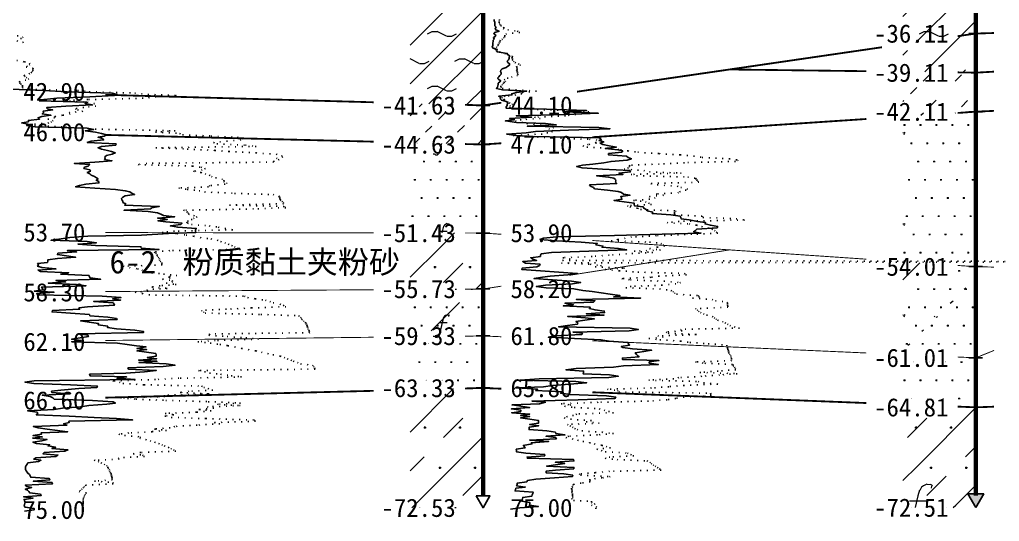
# Model space of a CAD drawing. Extents: x -37 to 3540, y -1485 to 297.
# Drawn here: x 371 to 478.6, y -782.5 to -727.4 of the extents above; entities that cross this region are included whole.
import ezdxf
from ezdxf.enums import TextEntityAlignment as Align

# ---------------------------------------------------------------- set-up
doc = ezdxf.new("R2010")
doc.units = 0
doc.linetypes.add('DOT', pattern=[6.35, 0, -6.35])
doc.layers.get('0').update_dxf_attribs({"linetype": 'CONTINUOUS'})
for name, color, linetype in [('CURVE', 200, 'CONTINUOUS'), ('HOLE', 41, 'CONTINUOUS'), ('STRATUM', 241, 'CONTINUOUS')]:
    doc.layers.add(name, color=color, linetype=linetype)
doc.layers.add('HATCH', color=7, linetype='CONTINUOUS', lineweight=13)
doc.styles.add('ST', font='')
doc.styles.get('ST').set_extended_font_data('SimSun')
pattern_1 = [(45, (117.4082, -891), (-2.12132, 2.12132), [10, 0]), (26.565, (118.4823, -891.2536), (5.999823, 5.999812), [0.567, -12.849]), (0, (117.9153, -891.2536), (0, 6), [0.567, -5.433]), (26.565, (115.827, -891), (5.999823, 5.999812), [0.567, -12.849]), (0, (116.334, -890.7464), (0, 6), [0.567, -5.433]), (153.435, (117.9153, -891.2536), (-5.999818, -5e-06), [1.134, -12.2826]), (26.565, (121.4823, -888.2536), (5.999823, 5.999812), [0.567, -12.849]), (0, (120.9153, -888.2536), (0, 6), [0.567, -5.433]), (26.565, (118.827, -888), (5.999823, 5.999812), [0.567, -12.849]), (0, (119.334, -887.7464), (0, 6), [0.567, -5.433]), (153.435, (120.9153, -888.2536), (-5.999818, -5e-06), [1.134, -12.2826])]
pattern_2 = [(45, (117.408, -891), (-6e-07, 6.99998), [0.9473, -8.9522]), (45, (118.808, -889.6), (-6e-07, 6.99998), [0.9869, -8.9126]), (45, (120.208, -888.2), (-6e-07, 6.99998), [1.06018, -8.83931]), (45, (121.608, -886.8), (-6e-07, 6.99998), [0.94918, -8.95032]), (45, (123.008, -885.4), (-6e-07, 6.99998), [1.0365, -8.863]), (45, (120.908, -891), (-6e-07, 6.99998), [1.01335, -8.88615]), (45, (122.308, -889.6), (-6e-07, 6.99998), [1.07896, -12.12037]), (45, (123.708, -888.2), (-6e-07, 6.99998), [0.99882, -8.90067]), (45, (118.108, -886.8), (-4e-07, 6.99998), [1.05533, -8.84416]), (45, (119.508, -885.4), (-4e-07, 6.99998), [1.0365, -8.863])]
pattern_3 = [(82.875, (116.5736, -892.206), (0.0003693, 10.0001764), [0.0893, -80.5337]), (143.13, (116.6746, -892.2818), (-29.999964, 20.000054), [0.12627, -49.87373]), (172.875, (116.8518, -892.304), (-70.0002457, 9.9996603), [0.17857, -80.44443]), (206.565, (117.0302, -892.2147), (-9.999705, -9.999687), [0.19954, -22.16046]), (243.435, (117.1195, -892.0363), (9e-06, -9.999696), [0.19954, -22.16146]), (255.964, (117.2088, -891.679), (-0.0002, -9.999501), [0.36813, -40.86287]), (255.964, (117.5188, -890.439), (-0.0002, -9.999501), [1.27838, -39.95262]), (255.964, (117.5873, -890.165), (-0.0002, -9.999501), [0.28235, -40.94865]), (216.87, (117.7775, -889.9108), (-9.999982, -10.000018), [0.12627, -49.87373]), (243.435, (117.6765, -889.9865), (9e-06, -9.999696), [0.19954, -22.16146]), (206.565, (117.956, -889.8215), (-9.999705, -9.999687), [0.19954, -22.16046]), (172.875, (118.1332, -889.8437), (-70.0002457, 9.9996603), [0.17857, -80.44443]), (143.13, (118.2342, -889.9194), (-29.999964, 20.000054), [0.12627, -49.87373]), (82.875, (118.2231, -890.008), (0.0003693, 10.0001764), [0.0893, -80.5337]), (0, (117.078, -890.66), (0, 10), [0.89286, -9.10714]), (0, (117.4332, -891), (1, 2), [0, -1.75]), (0, (117.4082, -890.975), (1, 2), [0, -1.75]), (0, (117.4082, -891), (1, 2), [0, -1.75]), (0, (117.3832, -891), (1, 2), [0, -1.75]), (0, (117.4082, -891.025), (1, 2), [0, -1.75])]
pattern_4 = [(45, (117.408, -891), (-4.24264, 4.24264), [10, 0]), (45, (118.469, -894.182), (-2.12132, 6.36396), [3, -3])]
pattern_5 = [(82.875, (115.572, -893.6533), (0.000812, 22.000388), [0.1964, -177.1742]), (143.13, (115.7943, -893.82), (-65.99992, 44.00012), [0.2778, -109.7222]), (172.875, (116.184, -893.8687), (-154.00054, 21.999253), [0.39285, -176.97775]), (206.565, (116.577, -893.672), (-21.99935, -21.9993), [0.439, -48.753]), (243.435, (116.773, -893.28), (2e-05, -21.99933), [0.439, -48.7552]), (255.964, (116.9695, -892.494), (-0.00044, -21.9989), [0.8099, -89.8983]), (255.964, (117.6516, -889.7656), (-0.00044, -21.9989), [2.8124, -87.8958]), (255.964, (117.802, -889.163), (-0.00044, -21.9989), [0.6212, -90.087]), (216.87, (118.2208, -888.6037), (-21.99996, -22.00004), [0.2778, -109.7222]), (243.435, (117.999, -888.77), (2e-05, -21.99933), [0.439, -48.7552]), (206.565, (118.613, -888.407), (-21.99935, -21.9993), [0.439, -48.753]), (172.875, (119.0032, -888.456), (-154.00054, 21.999253), [0.39285, -176.97775]), (143.13, (119.2255, -888.6228), (-65.99992, 44.00012), [0.2778, -109.7222]), (82.875, (119.201, -888.8177), (0.000812, 22.000388), [0.1964, -177.1742]), (0, (116.683, -890.252), (0, 22), [1.9643, -20.0357]), (0, (117.463, -891), (2.2, 4.4), [0, -3.85]), (0, (117.408, -890.945), (2.2, 4.4), [0, -3.85]), (0, (117.408, -891), (2.2, 4.4), [0, -3.85]), (0, (117.353, -891), (2.2, 4.4), [0, -3.85]), (0, (117.408, -891.055), (2.2, 4.4), [0, -3.85])]
pattern_6 = [(45, (117.408, -891), (-2e-06, 15.39996), [4.3383, -17.4406]), (45, (123.597, -884.777), (-2e-06, 15.39996), [4.3861, -17.3928]), (45, (128.557, -879.819), (-2e-06, 15.39996), [3.98994, -17.78894]), (26.565, (117.408, -883.3), (15.4, 15.4), [0.2123, -34.22315]), (36.8699, (118.9482, -881.76), (15.4, 15.4), [0.43504, -76.56496]), (315, (125.108, -875.653), (15.39996, 3e-06), [0.0727, -21.7062]), (26.565, (125.108, -891), (15.4, 15.4), [0.31845, -34.117]), (26.565, (126.648, -889.46), (15.4, 15.4), [0.2316, -34.20383]), (90, (127.418, -888.69), (-15.4, -1e-06), [0.0633, -15.3367]), (26.565, (128.188, -887.92), (15.4, 15.4), [0.2002, -68.6707]), (36.8699, (129.7282, -886.38), (15.4, 15.4), [0.2435, -76.7565]), (45, (131.268, -884.84), (-5e-07, 15.39996), [0.24005, -21.53884]), (315, (132.619, -883.195), (15.39996, 3e-06), [0.0727, -21.7062]), (36.8699, (120.4882, -880.22), (15.4, 15.4), [0.22493, -76.77507]), (53.1301, (122.0282, -878.68), (30.8, 46.2), [0.29564, -76.70436]), (53.1301, (123.5682, -877.14), (30.8, 46.2), [0.27774, -76.72226])]

# ---------------------------------------------------------------- blocks, each defined once
blk = doc.blocks.new('Trigon')
blk.add_hatch(color=256).paths.add_polyline_path([(-0.87, 1.5), (0, 0), (0.87, 1.5)])
blk.add_lwpolyline([(0, 0), (0.87, 1.5), (-0.87, 1.5)], close=True)

msp = doc.modelspace()

# ---------------------------------------------------------------- hatches: boundary and pattern name
at = {"layer": 'HATCH'}
h = msp.add_hatch(dxfattribs=at)
h.set_pattern_fill('YNNT', color=251, style=0)
h.set_pattern_definition(pattern_1)
h.paths.add_polyline_path([(475.99, -709.26), (467.99, -711.08), (467.99, -730.14), (475.99, -728.97)])
h.paths.add_polyline_path([(463.92, -730.46), (473.48, -730.46), (473.48, -727.53), (463.92, -727.53)], flags=9)
h.paths.add_polyline_path([(463.92, -710.75), (473.48, -710.75), (473.48, -707.81), (463.92, -707.81)], flags=9)
h = msp.add_hatch(dxfattribs=at)
h.set_pattern_fill('YNNT', color=251, style=0)
h.set_pattern_definition(pattern_1)
h.paths.add_polyline_path([(421.92, -721.57), (413.92, -721.51), (413.92, -736.63), (421.92, -736.85)])
h.paths.add_polyline_path([(409.85, -738.34), (419.41, -738.34), (419.41, -735.41), (409.85, -735.41)], flags=9)
h.paths.add_polyline_path([(409.85, -723.05), (419.41, -723.05), (419.41, -720.12), (409.85, -720.12)], flags=9)
h = msp.add_hatch(dxfattribs=at)
h.set_pattern_fill('FZNT', color=32, style=0)
h.set_pattern_definition(pattern_4)
h.paths.add_polyline_path([(475.99, -728.97), (467.99, -730.14), (467.99, -733.15), (475.99, -733.26)])
h.paths.add_polyline_path([(463.92, -734.75), (473.48, -734.75), (473.48, -731.81), (463.92, -731.81)], flags=9)
h.paths.add_polyline_path([(463.92, -730.46), (473.48, -730.46), (473.48, -727.53), (463.92, -727.53)], flags=9)
h = msp.add_hatch(dxfattribs=at)
h.set_pattern_fill('NZFT', color=52, style=0)
h.set_pattern_definition(pattern_2)
h.paths.add_polyline_path([(475.99, -733.26), (467.99, -733.15), (467.99, -738.07), (475.99, -737.54)])
h.paths.add_polyline_path([(463.92, -739.03), (473.48, -739.03), (473.48, -736.11), (463.92, -736.11)], flags=9)
h.paths.add_polyline_path([(463.92, -734.75), (473.48, -734.75), (473.48, -731.81), (463.92, -731.81)], flags=9)
h = msp.add_hatch(dxfattribs=at)
h.set_pattern_fill('NZFT', color=52, style=0)
h.set_pattern_definition(pattern_2)
h.paths.add_polyline_path([(421.92, -736.85), (413.92, -736.63), (413.92, -740.93), (421.92, -741.14)])
h.paths.add_polyline_path([(409.85, -742.63), (419.41, -742.63), (419.41, -739.69), (409.85, -739.69)], flags=9)
h.paths.add_polyline_path([(409.85, -738.34), (419.41, -738.34), (419.41, -735.41), (409.85, -735.41)], flags=9)
h = msp.add_hatch(dxfattribs=at)
h.set_pattern_fill('FS', color=142, style=0)
h.set_pattern_definition(pattern_3)
h.paths.add_polyline_path([(475.99, -737.54), (467.99, -738.07), (467.99, -754), (475.99, -754.54)])
h.paths.add_polyline_path([(463.92, -756.03), (473.48, -756.03), (473.48, -753.1), (463.92, -753.1)], flags=9)
h.paths.add_polyline_path([(463.92, -739.03), (473.48, -739.03), (473.48, -736.11), (463.92, -736.11)], flags=9)
h = msp.add_hatch(dxfattribs=at)
h.set_pattern_fill('FS', color=142, style=0)
h.set_pattern_definition(pattern_3)
h.paths.add_polyline_path([(421.92, -741.14), (413.92, -740.93), (413.92, -750.84), (421.92, -750.85)])
h.paths.add_polyline_path([(409.85, -752.34), (419.41, -752.34), (419.41, -749.41), (409.85, -749.41)], flags=9)
h.paths.add_polyline_path([(409.85, -742.63), (419.41, -742.63), (419.41, -739.69), (409.85, -739.69)], flags=9)
h = msp.add_hatch(dxfattribs=at)
h.set_pattern_fill('FZNT', color=32, style=0)
h.set_pattern_definition(pattern_4)
h.paths.add_polyline_path([(421.92, -750.85), (413.92, -750.84), (413.92, -757.05), (421.92, -756.99)])
h.paths.add_polyline_path([(409.85, -758.48), (419.41, -758.48), (419.41, -755.55), (409.85, -755.55)], flags=9)
h.paths.add_polyline_path([(409.85, -752.34), (419.41, -752.34), (419.41, -749.41), (409.85, -749.41)], flags=9)
h = msp.add_hatch(dxfattribs=at)
h.set_pattern_fill('FS', color=32, scale=2.2, style=0)
h.set_pattern_definition(pattern_5)
h.paths.add_polyline_path([(421.92, -750.85), (413.92, -750.84), (413.92, -757.05), (421.92, -756.99)])
h.paths.add_polyline_path([(409.85, -758.48), (419.41, -758.48), (419.41, -755.55), (409.85, -755.55)], flags=9)
h.paths.add_polyline_path([(409.85, -752.34), (419.41, -752.34), (419.41, -749.41), (409.85, -749.41)], flags=9)
h = msp.add_hatch(dxfattribs=at)
h.set_pattern_fill('FS', color=142, style=0)
h.set_pattern_definition(pattern_3)
h.paths.add_polyline_path([(475.99, -754.54), (467.99, -754), (467.99, -764.19), (475.99, -764.54)])
h.paths.add_polyline_path([(463.92, -766.03), (473.48, -766.03), (473.48, -763.1), (463.92, -763.1)], flags=9)
h.paths.add_polyline_path([(463.92, -756.03), (473.48, -756.03), (473.48, -753.1), (463.92, -753.1)], flags=9)
h = msp.add_hatch(dxfattribs=at)
h.set_pattern_fill('SZFT', color=142, scale=2.2, style=0)
h.set_pattern_definition(pattern_6)
h.paths.add_polyline_path([(475.99, -754.54), (467.99, -754), (467.99, -764.19), (475.99, -764.54)])
h.paths.add_polyline_path([(463.92, -766.03), (473.48, -766.03), (473.48, -763.1), (463.92, -763.1)], flags=9)
h.paths.add_polyline_path([(463.92, -756.03), (473.48, -756.03), (473.48, -753.1), (463.92, -753.1)], flags=9)
h = msp.add_hatch(dxfattribs=at)
h.set_pattern_fill('FS', color=142, style=0)
h.set_pattern_definition(pattern_3)
h.paths.add_polyline_path([(421.92, -756.99), (413.92, -757.05), (413.92, -762.23), (421.92, -762.14)])
h.paths.add_polyline_path([(409.85, -763.63), (419.41, -763.63), (419.41, -760.69), (409.85, -760.69)], flags=9)
h.paths.add_polyline_path([(409.85, -758.48), (419.41, -758.48), (419.41, -755.55), (409.85, -755.55)], flags=9)
h = msp.add_hatch(dxfattribs=at)
h.set_pattern_fill('SZFT', color=142, scale=2.2, style=0)
h.set_pattern_definition(pattern_6)
h.paths.add_polyline_path([(421.92, -756.99), (413.92, -757.05), (413.92, -762.23), (421.92, -762.14)])
h.paths.add_polyline_path([(409.85, -763.63), (419.41, -763.63), (419.41, -760.69), (409.85, -760.69)], flags=9)
h.paths.add_polyline_path([(409.85, -758.48), (419.41, -758.48), (419.41, -755.55), (409.85, -755.55)], flags=9)
h = msp.add_hatch(dxfattribs=at)
h.set_pattern_fill('FS', color=142, style=0)
h.set_pattern_definition(pattern_3)
h.paths.add_polyline_path([(421.92, -762.14), (413.92, -762.23), (413.92, -768.05), (421.92, -767.85)])
h.paths.add_polyline_path([(409.85, -769.34), (419.41, -769.34), (419.41, -766.41), (409.85, -766.41)], flags=9)
h.paths.add_polyline_path([(409.85, -763.63), (419.41, -763.63), (419.41, -760.69), (409.85, -760.69)], flags=9)
h = msp.add_hatch(dxfattribs=at)
h.set_pattern_fill('FS', color=142, style=0)
h.set_pattern_definition(pattern_3)
h.paths.add_polyline_path([(475.99, -764.54), (467.99, -764.19), (467.99, -769.66), (475.99, -769.97)])
h.paths.add_polyline_path([(463.92, -771.46), (473.48, -771.46), (473.48, -768.53), (463.92, -768.53)], flags=9)
h.paths.add_polyline_path([(463.92, -766.03), (473.48, -766.03), (473.48, -763.1), (463.92, -763.1)], flags=9)
h = msp.add_hatch(dxfattribs=at)
h.set_pattern_fill('FZNT', color=32, style=0)
h.set_pattern_definition(pattern_4)
h.paths.add_polyline_path([(421.92, -767.85), (413.92, -768.05), (413.92, -780.99), (421.92, -780.99), (421.17, -779.69), (421.92, -779.69)])
h.paths.add_polyline_path([(409.85, -782.48), (419.41, -782.48), (419.41, -779.55), (409.85, -779.55)], flags=9)
h.paths.add_polyline_path([(409.85, -769.34), (419.41, -769.34), (419.41, -766.41), (409.85, -766.41)], flags=9)
h = msp.add_hatch(dxfattribs=at)
h.set_pattern_fill('FS', color=32, scale=2.2, style=0)
h.set_pattern_definition(pattern_5)
h.paths.add_polyline_path([(421.92, -767.85), (413.92, -768.05), (413.92, -780.99), (421.92, -780.99), (421.17, -779.69), (421.92, -779.69)])
h.paths.add_polyline_path([(409.85, -782.48), (419.41, -782.48), (419.41, -779.55), (409.85, -779.55)], flags=9)
h.paths.add_polyline_path([(409.85, -769.34), (419.41, -769.34), (419.41, -766.41), (409.85, -766.41)], flags=9)
h = msp.add_hatch(dxfattribs=at)
h.set_pattern_fill('FZNT', color=32, style=0)
h.set_pattern_definition(pattern_4)
h.paths.add_polyline_path([(475.99, -769.97), (467.99, -769.66), (467.99, -780.97), (475.99, -780.97), (475.12, -779.47), (475.99, -779.47)])
h.paths.add_polyline_path([(463.92, -782.46), (473.48, -782.46), (473.48, -779.54), (463.92, -779.54)], flags=9)
h.paths.add_polyline_path([(463.92, -771.46), (473.48, -771.46), (473.48, -768.53), (463.92, -768.53)], flags=9)
h = msp.add_hatch(dxfattribs=at)
h.set_pattern_fill('FS', color=32, scale=2.2, style=0)
h.set_pattern_definition(pattern_5)
h.paths.add_polyline_path([(475.99, -769.97), (467.99, -769.66), (467.99, -780.97), (475.99, -780.97), (475.12, -779.47), (475.99, -779.47)])
h.paths.add_polyline_path([(463.92, -782.46), (473.48, -782.46), (473.48, -779.54), (463.92, -779.54)], flags=9)
h.paths.add_polyline_path([(463.92, -771.46), (473.48, -771.46), (473.48, -768.53), (463.92, -768.53)], flags=9)

# ---------------------------------------------------------------- linework, layer by layer
at = {"layer": 'CURVE', "color": 30, "linetype": 'Continuous'}
for points in [[(423.13, -727.42), (423.14, -727.56), (423.21, -727.71), (423.21, -727.85), (423.2, -727.99), (423.19, -728.14), (423.34, -728.28), (423.25, -728.42), (423.31, -728.56), (423.67, -728.71), (423.19, -728.85), (423.09, -728.99), (423.3, -729.14), (423.24, -729.28), (423.04, -729.42), (423.12, -729.57), (423.03, -729.71), (423.01, -729.85), (423, -729.99), (422.97, -730.14), (423, -730.28), (422.91, -730.42), (423.02, -730.57), (423.45, -730.71), (423.42, -730.85), (423.47, -730.99), (424.57, -731.14), (424.59, -731.28), (424.85, -731.42), (424.76, -731.57), (424.76, -731.71), (424.71, -731.85), (424.56, -731.99), (424.63, -732.14), (424.83, -732.28), (424.82, -732.42), (424.63, -732.56), (424.44, -732.71), (424.01, -732.85), (423.88, -732.99), (423.84, -733.14), (423.9, -733.28), (423.89, -733.42), (423.77, -733.56), (423.66, -733.71), (423.51, -733.85), (423.6, -733.99), (423.83, -734.14), (423.74, -734.28), (423.57, -734.42), (423.57, -734.57), (423.53, -734.71), (423.49, -734.85), (423.38, -734.99), (424.04, -735.14), (426.7, -735.28), (425.57, -735.42), (425.06, -735.57), (425.08, -735.71), (423.64, -735.85), (423.88, -735.99), (423.8, -736.14), (423.94, -736.28), (424.43, -736.42), (424.65, -736.57), (424.54, -736.71), (424.55, -736.85), (424.43, -736.99), (424.43, -737.14), (428.87, -737.28), (433.28, -737.42), (430.86, -737.56), (434.56, -737.71), (430.98, -737.85), (425.55, -737.99), (427.25, -738.14), (424.82, -738.28), (425.36, -738.42), (424.37, -738.56), (425.6, -738.71), (428.77, -738.85), (429.95, -738.99), (426.77, -739.14), (434.63, -739.28), (435.84, -739.42), (431.29, -739.57), (427.67, -739.71), (426.64, -739.85), (424.51, -739.99), (425.52, -740.14), (427.41, -740.28), (434.64, -740.42), (434.88, -740.57), (434.65, -740.71), (435.15, -740.85), (434.75, -740.99), (435.05, -741.14), (435.76, -741.28), (436.54, -741.42), (435.32, -741.57), (436.69, -741.71), (437.25, -741.85), (437.13, -741.99), (435.68, -742.14), (435.69, -742.28), (437.66, -742.42), (437.83, -742.56), (438.19, -742.71), (437.73, -742.85), (435.97, -742.99), (435.17, -743.14), (433.97, -743.28), (432.81, -743.42), (432.18, -743.56), (432.78, -743.71), (435.01, -743.85), (438.01, -743.99), (438.09, -744.14), (436.83, -744.28), (437.26, -744.42), (434.38, -744.57), (435.68, -744.71), (436.27, -744.85), (436.43, -744.99), (436.47, -745.14), (436.45, -745.28), (436.58, -745.42), (433.6, -745.57), (433.71, -745.71), (434.03, -745.85), (434.16, -745.99), (435.56, -746.14), (436.75, -746.28), (437.1, -746.42), (437.33, -746.57), (438.05, -746.71), (437.02, -746.85), (437.09, -746.99), (437.15, -747.14), (436.29, -747.28), (437.4, -747.42), (438.48, -747.56), (438.5, -747.71), (438.52, -747.85), (439.5, -747.99), (439.54, -748.14), (439.8, -748.28), (439.94, -748.42), (440.53, -748.56), (440.48, -748.71), (442.53, -748.85), (443.54, -748.99), (443.62, -749.14), (443.65, -749.28), (444.54, -749.42), (445.45, -749.57), (446.34, -749.71), (446.27, -749.85), (446.86, -749.99), (447.67, -750.14), (447.59, -750.28), (445.37, -750.42), (445.23, -750.57), (445.02, -750.71), (445.82, -750.85), (441.58, -750.99), (436.34, -751.14), (429.98, -751.28), (428.53, -751.42), (428.16, -751.57), (429.97, -751.71), (432.69, -751.85), (434.44, -751.99), (434.28, -752.14), (435.08, -752.28), (434.96, -752.42), (436.79, -752.56), (437.69, -752.71), (433.52, -752.85), (429.42, -752.99), (428.3, -753.14), (428.21, -753.28), (428.21, -753.42), (427.14, -753.56), (427.39, -753.71), (427.79, -753.85), (426.26, -753.99), (426.58, -754.14), (428.17, -754.28), (428.1, -754.42), (427.82, -754.57), (426.19, -754.71), (426.16, -754.85), (428.2, -754.99), (430.24, -755.14), (432.25, -755.28), (431.23, -755.42), (429.27, -755.57), (428.42, -755.71), (427.51, -755.85), (429.55, -755.99), (431.62, -756.14), (432.64, -756.28), (431.74, -756.42), (428.75, -756.57), (427.75, -756.71), (428.82, -756.85), (431.88, -756.99), (432.88, -757.14), (433.89, -757.28), (434.88, -757.42), (435.88, -757.56), (436.93, -757.71), (436.26, -757.85), (439.2, -757.99), (432.15, -758.14), (434.18, -758.28), (434.04, -758.42), (430.9, -758.56), (431.81, -758.71), (430.72, -758.85), (433.68, -758.99), (433.58, -759.14), (434.21, -759.28), (435.22, -759.42), (435.25, -759.57), (433.25, -759.71), (435.2, -759.85), (431.2, -759.99), (433.12, -760.14), (434.13, -760.28), (433.1, -760.42), (432.1, -760.57), (432.3, -760.71), (432.26, -760.85), (431.17, -760.99), (430.2, -761.14), (438.05, -761.28), (438.96, -761.42), (437.93, -761.57), (431.8, -761.71), (432.81, -761.85), (432.74, -761.99), (429.71, -762.14), (429.09, -762.28), (431.95, -762.42), (434.84, -762.56), (435.74, -762.71), (437.81, -762.85), (437.87, -762.99), (438, -763.14), (437.07, -763.28), (437.24, -763.42), (438.33, -763.56), (440.4, -763.71), (439.54, -763.85), (438.61, -763.99), (438.71, -764.14), (438.85, -764.28), (439.04, -764.42), (437.2, -764.57), (437.21, -764.71), (441.21, -764.85), (440.16, -764.99), (440.16, -765.14), (441.15, -765.28), (437.32, -765.42), (436.23, -765.56), (432.12, -765.71), (431, -765.85), (432.95, -765.99), (432.94, -766.14), (432.89, -766.28), (435.8, -766.42), (436.74, -766.57), (435.7, -766.71), (428.06, -766.85), (426, -766.99), (432.11, -767.14), (433.28, -767.28), (431.39, -767.42), (429.52, -767.56), (428.56, -767.71), (425.57, -767.85), (427.89, -767.99), (427.69, -768.14), (430.57, -768.28), (430.44, -768.42), (431.46, -768.57), (435.46, -768.71), (436.48, -768.85), (436.39, -768.99), (432.34, -769.14), (427.3, -769.28), (428.76, -769.42), (428.09, -769.57), (425.09, -769.71), (426.05, -769.85), (427.02, -769.99), (425.02, -770.14), (426.05, -770.28), (426.05, -770.42), (425.07, -770.56), (427.04, -770.71), (426.03, -770.85), (427.04, -770.99), (426.03, -771.14), (427.03, -771.28), (428, -771.42), (427.99, -771.57), (427.98, -771.71), (427.02, -771.85), (428, -771.99), (426.98, -772.14), (426.96, -772.28), (426.96, -772.42), (428.91, -772.56), (429.86, -772.71), (429.9, -772.85), (430.89, -772.99), (428.82, -773.14), (429.88, -773.28), (429.97, -773.42), (427.03, -773.57), (429.11, -773.71), (427.2, -773.85), (427.29, -773.99), (426.33, -774.14), (426.42, -774.28), (426.52, -774.42), (425.55, -774.57), (425.57, -774.71), (425.58, -774.85), (426.61, -774.99), (428.66, -775.14), (428.69, -775.28), (426.74, -775.42), (426.78, -775.56), (431.84, -775.71), (431.88, -775.85), (429.85, -775.99), (430.87, -776.14), (429.87, -776.28), (428.88, -776.42), (431.88, -776.57), (431.87, -776.71), (429.87, -776.85), (428.83, -776.99), (428.82, -777.14), (430.77, -777.28), (431.75, -777.42), (431.71, -777.56), (429.74, -777.71), (427.71, -777.85), (426.8, -777.99), (426.7, -778.14), (425.66, -778.28), (425.65, -778.42), (425.6, -778.57), (426.55, -778.71), (425.52, -778.85), (425.48, -778.99), (425.42, -779.14), (427.42, -779.28), (427.37, -779.42), (427.3, -779.57), (427.28, -779.71), (426.26, -779.85), (426.25, -779.99), (426.2, -780.14), (426.15, -780.28), (427.05, -780.42), (427.04, -780.56), (427.02, -780.71), (427.98, -780.85), (425.93, -780.99), (424.94, -781.14)], [(370.14, -735.07), (373.68, -735.21), (376.26, -735.35), (381.22, -735.5), (381.74, -735.64), (381.43, -735.78), (378.77, -735.92), (375.14, -736.07), (373.75, -736.21), (373.2, -736.35), (378.41, -736.5), (378.24, -736.64), (379.01, -736.78), (376.12, -736.92), (374.04, -737.07), (374.09, -737.21), (374.69, -737.35), (373.62, -737.5), (373.68, -737.64), (373.53, -737.78), (374.48, -737.93), (373.49, -738.07), (373.08, -738.21), (373.24, -738.35), (372.01, -738.5), (372.01, -738.64), (371.28, -738.78), (372.11, -738.93), (371.82, -739.07), (372.75, -739.21), (378.45, -739.35), (379.19, -739.5), (378.26, -739.64), (379.37, -739.78), (380.05, -739.92), (380.58, -740.07), (380.34, -740.21), (379.67, -740.35), (380.13, -740.5), (380.26, -740.64), (378.92, -740.78), (378.47, -740.92), (381.63, -741.07), (381.6, -741.21), (380.05, -741.35), (379.67, -741.5), (380.02, -741.64), (380.69, -741.78), (381.14, -741.92), (381.55, -742.07), (381.21, -742.21), (380.59, -742.35), (380.4, -742.5), (380.44, -742.64), (380.37, -742.78), (381.18, -742.93), (379.32, -743.07), (377.06, -743.21), (378.74, -743.35), (378.56, -743.5), (378.18, -743.64), (378.1, -743.78), (378.76, -743.93), (378.82, -744.07), (378.48, -744.21), (378.77, -744.35), (378.89, -744.5), (379.26, -744.64), (379.5, -744.78), (379.66, -744.92), (379.47, -745.07), (379.75, -745.21), (379.76, -745.35), (378.31, -745.5), (377.64, -745.64), (377.2, -745.78), (379.31, -745.92), (381.59, -746.07), (382.65, -746.21), (383.13, -746.35), (383.41, -746.5), (383.67, -746.64), (382.65, -746.78), (382.38, -746.92), (382.25, -747.07), (382.26, -747.21), (382.37, -747.35), (382.38, -747.5), (382.7, -747.64), (382.57, -747.78), (386.38, -747.93), (385.54, -748.07), (385.44, -748.21), (382.51, -748.35), (385.16, -748.5), (386.18, -748.64), (386.54, -748.78), (386.84, -748.93), (388.06, -749.07), (386.2, -749.21), (387.26, -749.35), (386.22, -749.5), (387.11, -749.64), (388.88, -749.78), (388.74, -749.92), (387.6, -750.07), (388.4, -750.21), (390.43, -750.35), (390.36, -750.5), (390.36, -750.64), (390.39, -750.78), (387.38, -750.92), (384.43, -751.07), (378.53, -751.21), (376.56, -751.35), (375.6, -751.5), (374.51, -751.64), (378.46, -751.78), (379.48, -751.92), (377.47, -752.07), (379.39, -752.21), (384.37, -752.35), (384.4, -752.5), (386.35, -752.64), (376.3, -752.78), (377.3, -752.93), (375.25, -753.07), (375.2, -753.21), (376.18, -753.35), (377.2, -753.5), (375.2, -753.64), (374.16, -753.78), (374.13, -753.93), (374.11, -754.07), (373.03, -754.21), (373.14, -754.35), (373.03, -754.5), (373.5, -754.64), (375.04, -754.78), (373.08, -754.92), (373.35, -755.07), (376.45, -755.21), (375.56, -755.35), (378.65, -755.5), (378.73, -755.64), (378.78, -755.78), (379.94, -755.92), (375.04, -756.07), (376.1, -756.21), (374.19, -756.35), (377.28, -756.5), (378.33, -756.64), (373.46, -756.78), (373.55, -756.92), (373.65, -757.07), (372.66, -757.21), (374.83, -757.35), (372.94, -757.5), (373.03, -757.64), (380.11, -757.78), (382.17, -757.93), (381.26, -758.07), (382.13, -758.21), (379.18, -758.35), (381.3, -758.5), (381.41, -758.64), (381.46, -758.78), (378.49, -758.93), (377.56, -759.07), (377.63, -759.21), (374.65, -759.35), (374.61, -759.5), (376.65, -759.64), (378.71, -759.78), (378.77, -759.92), (380.75, -760.07), (381.68, -760.21), (381.74, -760.35), (377.75, -760.5), (378.7, -760.64), (379.71, -760.78), (379.67, -760.92), (380.72, -761.07), (380.68, -761.21), (381.68, -761.35), (383.7, -761.5), (384.63, -761.64), (384.63, -761.78), (377.6, -761.92), (378.54, -762.07), (378.61, -762.21), (377.69, -762.35), (376.75, -762.5), (377.77, -762.64), (376.78, -762.78), (381.81, -762.93), (382.87, -763.07), (383.86, -763.21), (384.93, -763.35), (383.93, -763.5), (384.99, -763.64), (383.93, -763.78), (384.97, -763.93), (386, -764.07), (386.05, -764.21), (386.04, -764.35), (385.06, -764.5), (386.09, -764.64), (384.1, -764.78), (386.12, -764.92), (384.15, -765.07), (387.13, -765.21), (388.12, -765.35), (386.81, -765.5), (382.93, -765.64), (383, -765.78), (386.05, -765.93), (384.75, -766.07), (382.71, -766.21), (378.73, -766.35), (378.79, -766.5), (382.79, -766.64), (381.73, -766.78), (383.72, -766.92), (372.66, -767.07), (371.64, -767.21), (372.62, -767.35), (376.62, -767.5), (379.58, -767.64), (379.53, -767.78), (377.56, -767.92), (375.59, -768.07), (374.56, -768.21), (374.6, -768.35), (376.53, -768.5), (373.53, -768.64), (374.41, -768.78), (374.7, -768.93), (374.86, -769.07), (379.04, -769.21), (381.33, -769.35), (381.57, -769.5), (380.62, -769.64), (378.64, -769.78), (377.73, -769.92), (375.76, -770.07), (374.85, -770.21), (371.93, -770.35), (372.97, -770.5), (373.06, -770.64), (372.87, -770.78), (376.49, -770.93), (379.22, -771.07), (381.69, -771.21), (383.44, -771.35), (376.46, -771.5), (376.48, -771.64), (375.87, -771.78), (376.24, -771.92), (372.56, -772.07), (373.1, -772.21), (374.06, -772.35), (375.2, -772.5), (376.32, -772.64), (373.41, -772.78), (373.45, -772.92), (372.52, -773.07), (373.53, -773.21), (372.49, -773.35), (374.07, -773.5), (373.49, -773.64), (372.51, -773.78), (372.89, -773.93), (374.35, -774.07), (374.18, -774.21), (375, -774.35), (374.59, -774.5), (376.36, -774.64), (376.02, -774.78), (373.76, -774.92), (373.6, -775.07), (375.25, -775.21), (375.03, -775.35), (372.83, -775.5), (372.6, -775.64), (373.38, -775.78), (373.14, -775.93), (371.96, -776.07), (371.87, -776.21), (371.76, -776.35), (371.69, -776.5), (371.7, -776.64), (371.7, -776.78), (371.77, -776.92), (371.89, -777.07), (371.96, -777.21), (372.12, -777.35), (372.21, -777.5), (372.27, -777.64), (374.31, -777.78), (374.37, -777.92), (372.54, -778.07), (374.59, -778.21), (374.67, -778.35), (371.67, -778.5), (371.84, -778.64), (372.39, -778.78), (371.66, -778.93), (371.93, -779.07), (372.06, -779.21), (372.17, -779.35), (373.34, -779.5), (373.42, -779.64), (371.48, -779.78), (372.52, -779.92), (371.54, -780.07), (371.59, -780.21), (371.65, -780.35), (371.64, -780.5), (371.58, -780.64), (371.56, -780.78), (371.65, -780.93), (372.65, -781.07), (372.65, -781.21), (371.6, -781.35)]]:
    msp.add_lwpolyline(points, dxfattribs=at)
at = {"layer": 'CURVE', "color": 100, "linetype": 'DOT', "ltscale": 0.1}
for points in [[(423.73, -727.42), (423.69, -727.56), (423.68, -727.71), (423.68, -727.85), (423.81, -727.99), (423.85, -728.14), (424.22, -728.28), (424.12, -728.42), (424.62, -728.56), (425.67, -728.71), (425.95, -728.85), (424.5, -728.99), (424.3, -729.14), (424.3, -729.28), (424.23, -729.42), (424.05, -729.57), (423.83, -729.71), (423.76, -729.85), (423.69, -729.99), (423.6, -730.14), (423.58, -730.28), (423.44, -730.42), (423.26, -730.57), (423.24, -730.71), (423.36, -730.85), (423.68, -730.99), (424.32, -731.14), (424.58, -731.28), (425.16, -731.42), (425.07, -731.57), (425.16, -731.71), (425.12, -731.85), (425.25, -731.99), (425.41, -732.14), (425.78, -732.28), (426.03, -732.42), (425.59, -732.56), (425.65, -732.71), (425.67, -732.85), (425.6, -732.99), (425.67, -733.14), (425.68, -733.28), (425.76, -733.42), (425.7, -733.56), (425.12, -733.71), (424.65, -733.85), (424.23, -733.99), (424.39, -734.14), (424.26, -734.28), (424.17, -734.42), (424.06, -734.57), (423.86, -734.71), (423.85, -734.85), (424.02, -734.99), (425.49, -735.14), (427.78, -735.28), (426.28, -735.42), (426.16, -735.57), (425.5, -735.71), (424.34, -735.85), (423.96, -735.99), (424.19, -736.14), (424.24, -736.28), (424.6, -736.42), (424.78, -736.57), (425.16, -736.71), (424.91, -736.85), (424.82, -736.99), (424.91, -737.14), (427.11, -737.28), (432.21, -737.42), (433.51, -737.56), (431.3, -737.71), (432.08, -737.85), (430.95, -737.99), (427.56, -738.14), (428.19, -738.28), (426.09, -738.42), (425.46, -738.56), (426.17, -738.71), (426.71, -738.85), (428.19, -738.99), (429.47, -739.14), (429.65, -739.28), (429.12, -739.42), (429.46, -739.57), (429.52, -739.71), (429.02, -739.85), (428.4, -739.99), (425.21, -740.14), (427.14, -740.28), (429.68, -740.42), (433.58, -740.57), (434.94, -740.71), (434.24, -740.85), (434.36, -740.99), (433.46, -741.14), (432.88, -741.28), (433.3, -741.42), (436, -741.57), (437, -741.71), (437.8, -741.85), (438.89, -741.99), (441.25, -742.14), (443.56, -742.28), (445.02, -742.42), (445.95, -742.56), (448.94, -742.71), (449.92, -742.85), (449.62, -742.99), (444.01, -743.14), (441.25, -743.28), (438.02, -743.42), (437.99, -743.56), (437.87, -743.71), (437.39, -743.85), (439.54, -743.99), (440.17, -744.14), (443.67, -744.28), (438.16, -744.42), (438.75, -744.57), (444.37, -744.71), (445.23, -744.85), (445.35, -744.99), (445.45, -745.14), (445.61, -745.28), (440.31, -745.42), (441.04, -745.57), (443.23, -745.71), (443.6, -745.85), (444.34, -745.99), (444.2, -746.14), (443.57, -746.28), (443.37, -746.42), (440.9, -746.57), (441.73, -746.71), (440.16, -746.85), (440.81, -746.99), (440.21, -747.14), (438.44, -747.28), (439.73, -747.42), (440.07, -747.56), (440.4, -747.71), (437.75, -747.85), (438.03, -747.99), (438.89, -748.14), (439.19, -748.28), (443.1, -748.42), (442.93, -748.56), (442.93, -748.71), (442.92, -748.85), (445.94, -748.99), (446.05, -749.14), (449.68, -749.28), (450.62, -749.42), (443.42, -749.57), (442.1, -749.71), (444.52, -749.85), (445.35, -749.99), (445.89, -750.14), (446.6, -750.28), (447.03, -750.42), (447.31, -750.57), (447.51, -750.71), (447.67, -750.85), (444.82, -750.99), (440.95, -751.14), (438.21, -751.28), (437.52, -751.42), (436.69, -751.57), (435.99, -751.71), (440.19, -751.85), (441.43, -751.99), (441.64, -752.14), (441.84, -752.28), (441.03, -752.42), (440.17, -752.56), (441.37, -752.71), (438.49, -752.85), (440.55, -752.99), (437.67, -753.14), (435.77, -753.28), (433.87, -753.42), (430.67, -753.56), (431.46, -753.71), (430.62, -753.85), (493.78, -753.99), (430.51, -754.14), (433.66, -754.28), (434.91, -754.42), (434.21, -754.57), (437.44, -754.71), (435.3, -754.85), (436.86, -754.99), (438.9, -755.14), (444, -755.28), (444.23, -755.42), (441.23, -755.57), (440.33, -755.71), (437.14, -755.85), (438.08, -755.99), (441.77, -756.14), (443.59, -756.28), (443.08, -756.42), (441.57, -756.57), (438.17, -756.71), (437.59, -756.85), (441.28, -756.99), (442.53, -757.14), (442.75, -757.28), (442.92, -757.42), (443.14, -757.56), (445.53, -757.71), (445.67, -757.85), (444.9, -757.99), (447.05, -758.14), (447.41, -758.28), (448.72, -758.42), (448.74, -758.56), (448.75, -758.71), (448.76, -758.85), (448.79, -758.99), (445.23, -759.14), (445.4, -759.28), (445.56, -759.42), (445.77, -759.57), (446.09, -759.71), (446.44, -759.85), (447.07, -759.99), (447.27, -760.14), (447.45, -760.28), (447.64, -760.42), (448.19, -760.57), (448.45, -760.71), (448.73, -760.85), (448.98, -760.99), (449.48, -761.14), (450.06, -761.28), (443.57, -761.42), (443.76, -761.57), (441.99, -761.71), (442.23, -761.85), (445.34, -761.99), (441.08, -762.14), (441.69, -762.28), (440.1, -762.42), (441.31, -762.56), (443.6, -762.71), (444.62, -762.85), (446.63, -762.99), (448.65, -763.14), (448.69, -763.28), (448.73, -763.42), (448.76, -763.56), (448.81, -763.71), (448.86, -763.85), (448.89, -763.99), (448.96, -764.14), (449.08, -764.28), (449.15, -764.42), (449.16, -764.57), (449.18, -764.71), (449.19, -764.85), (445.23, -764.99), (446.25, -765.14), (449.34, -765.28), (449.37, -765.42), (449.52, -765.56), (449.58, -765.71), (449.64, -765.85), (447.7, -765.99), (445.72, -766.14), (449.8, -766.28), (447.87, -766.42), (445.91, -766.57), (443.38, -766.71), (442.85, -766.85), (440.09, -766.99), (445.51, -767.14), (446.11, -767.28), (447.68, -767.42), (443.98, -767.56), (442.3, -767.71), (440.38, -767.85), (435.56, -767.99), (436.67, -768.14), (436.8, -768.28), (446.88, -768.42), (446.91, -768.57), (446.93, -768.71), (443.98, -768.85), (443.06, -768.99), (442.1, -769.14), (440.07, -769.28), (434.53, -769.42), (430.5, -769.57), (431.54, -769.71), (430.86, -769.85), (431.92, -769.99), (434.67, -770.14), (435.19, -770.28), (435.69, -770.42), (436.21, -770.56), (432.2, -770.71), (431.83, -770.85), (431.18, -770.99), (430.82, -771.14), (431.51, -771.28), (433.8, -771.42), (433.22, -771.57), (434.67, -771.71), (431.18, -771.85), (431.45, -771.99), (431.72, -772.14), (431.96, -772.28), (432.23, -772.42), (432.76, -772.56), (434.97, -772.71), (436.22, -772.85), (434.46, -772.99), (431.31, -773.14), (430.99, -773.28), (431.7, -773.42), (432.29, -773.57), (432.86, -773.71), (433.61, -773.85), (434.1, -773.99), (434.96, -774.14), (435.41, -774.28), (435.89, -774.42), (434.4, -774.57), (434.88, -774.71), (435.33, -774.85), (437.75, -774.99), (438.1, -775.14), (438.46, -775.28), (435.84, -775.42), (435.31, -775.56), (436.62, -775.71), (439.9, -775.85), (440.2, -775.99), (440.37, -776.14), (440.57, -776.28), (440.79, -776.42), (441.03, -776.57), (441.25, -776.71), (441.46, -776.85), (435.8, -776.99), (434.2, -777.14), (432.45, -777.28), (432.6, -777.42), (435.87, -777.56), (434.98, -777.71), (433.64, -777.85), (433.64, -777.99), (433.66, -778.14), (432.67, -778.28), (431.85, -778.42), (431.69, -778.57), (431.78, -778.71), (431.59, -778.85), (431.69, -778.99), (431.7, -779.14), (431.61, -779.28), (431.73, -779.42), (431.74, -779.57), (431.74, -779.71), (431.79, -779.85), (431.7, -779.99), (431.11, -780.14), (433.81, -780.28), (433.8, -780.42), (434.2, -780.56), (433.8, -780.71), (434.4, -780.85), (434.29, -780.99), (434.29, -781.14)], [(370.78, -729.21), (371.43, -729.35), (371.25, -729.5), (370.54, -729.64)], [(370.74, -729.78), (371.48, -729.92), (370.98, -730.07)], [(370.73, -731.92), (371.6, -732.07), (372.12, -732.21), (372.17, -732.35), (371.9, -732.5), (371.76, -732.64), (372.51, -732.78), (372.55, -732.93), (372.49, -733.07), (372.38, -733.21), (372.16, -733.35), (371.54, -733.5), (371.6, -733.64), (371.76, -733.78), (372.07, -733.93), (371.75, -734.07), (371.06, -734.21), (371.05, -734.35), (371.16, -734.5), (371.37, -734.64), (371.35, -734.78), (371.35, -734.92), (372.11, -735.07), (377.43, -735.21), (378.7, -735.35), (383.68, -735.5), (385.12, -735.64), (388.25, -735.78), (386.03, -735.92), (384.6, -736.07), (378.53, -736.21), (375.79, -736.35), (378.47, -736.5), (379.28, -736.64), (378.99, -736.78), (379.43, -736.92), (378.08, -737.07), (377.17, -737.21), (377.4, -737.35), (377.98, -737.5), (376.48, -737.64), (376.61, -737.78), (375.76, -737.93), (374.9, -738.07), (374.89, -738.21), (374.16, -738.35), (374.75, -738.5), (374.55, -738.64), (374.25, -738.78), (372.39, -738.93), (372.69, -739.07), (376.19, -739.21), (375.67, -739.35), (381.59, -739.5), (388.12, -739.64), (385.97, -739.78), (388.61, -739.92), (388.92, -740.07), (392.06, -740.21), (394.94, -740.35), (395.55, -740.5), (395.34, -740.64), (393.84, -740.78), (392.33, -740.92), (392.71, -741.07), (395.83, -741.21), (397, -741.35), (386.01, -741.5), (389.44, -741.64), (392.47, -741.78), (394.01, -741.92), (397, -742.07), (399.21, -742.21), (399.8, -742.35), (399.93, -742.5), (399.24, -742.64), (399.52, -742.78), (398.95, -742.93), (398.93, -743.07), (385.02, -743.21), (384.05, -743.35), (390.03, -743.5), (390.97, -743.64), (391.45, -743.78), (391.1, -743.93), (390.14, -744.07), (390.94, -744.21), (391.4, -744.35), (391.86, -744.5), (392.1, -744.64), (392.55, -744.78), (393.23, -744.92), (393.49, -745.07), (393.43, -745.21), (393.82, -745.35), (393.6, -745.5), (391.92, -745.64), (391.78, -745.78), (388.51, -745.92), (389.45, -746.07), (390.74, -746.21), (391.35, -746.35), (394.63, -746.5), (398.87, -746.64), (399.51, -746.78), (399.58, -746.92), (399.62, -747.07), (399.66, -747.21), (399.86, -747.35), (399.97, -747.5), (400.02, -747.64), (394.08, -747.78), (400.12, -747.93), (400.25, -748.07), (396.73, -748.21), (389.05, -748.35), (389.42, -748.5), (389.52, -748.64), (389.6, -748.78), (390.14, -748.93), (390.52, -749.07), (390.21, -749.21), (389.99, -749.35), (389.57, -749.5), (389.39, -749.64), (389.48, -749.78), (389.9, -749.92), (391.85, -750.07), (392.85, -750.21), (393.59, -750.35), (394.44, -750.5), (388.04, -750.64), (386.7, -750.78), (388.37, -750.92), (389.32, -751.07), (390.16, -751.21), (390.88, -751.35), (392.04, -751.5), (392.74, -751.64), (393.11, -751.78), (393.57, -751.92), (393.94, -752.07), (394.32, -752.21), (394.63, -752.35), (394.94, -752.5), (395.28, -752.64), (387.52, -752.78), (385.87, -752.93), (385.99, -753.07), (386.1, -753.21), (386.16, -753.35), (386.27, -753.5), (386.38, -753.64), (386.42, -753.78), (386.48, -753.93), (386.64, -754.07), (386.65, -754.21), (386.69, -754.35), (382.44, -754.5), (383.1, -754.64), (383.99, -754.78), (384.45, -754.92), (384.74, -755.07), (385.57, -755.21), (386.85, -755.35), (388.32, -755.5), (387.38, -755.64), (387.56, -755.78), (386.72, -755.92), (387.81, -756.07), (387.84, -756.21), (387.15, -756.35), (388.22, -756.5), (386.46, -756.64), (385.55, -756.78), (387.25, -756.92), (385.01, -757.07), (385.16, -757.21), (383.73, -757.35), (384.53, -757.5), (385.24, -757.64), (395.72, -757.78), (396.07, -757.93), (396.91, -758.07), (398.03, -758.21), (398.5, -758.35), (398.87, -758.5), (399.61, -758.64), (399.98, -758.78), (400.28, -758.93), (396.5, -759.07), (393.76, -759.21), (391.02, -759.35), (391.22, -759.5), (391.4, -759.64), (397.52, -759.78), (401.67, -759.92), (401.89, -760.07), (401.96, -760.21), (402.04, -760.35), (402.2, -760.5), (402.39, -760.64), (402.49, -760.78), (402.56, -760.92), (402.61, -761.07), (402.64, -761.21), (402.73, -761.35), (402.8, -761.5), (402.83, -761.64), (402.89, -761.78), (391.91, -761.92), (391.82, -762.07), (393.82, -762.21), (395.87, -762.35), (397.28, -762.5), (392.53, -762.64), (390.62, -762.78), (391.96, -762.93), (393.04, -763.07), (393.92, -763.21), (394.65, -763.35), (395.43, -763.5), (396.15, -763.64), (396.97, -763.78), (397.59, -763.93), (398.25, -764.07), (398.85, -764.21), (399.65, -764.35), (400.08, -764.5), (400.42, -764.64), (400.83, -764.78), (401.09, -764.92), (401.54, -765.07), (401.89, -765.21), (403.2, -765.35), (403.32, -765.5), (403.42, -765.64), (403.47, -765.78), (390.68, -765.93), (391.35, -766.07), (391.9, -766.21), (393.09, -766.35), (394.28, -766.5), (395.4, -766.64), (388.54, -766.78), (385.95, -766.92), (381.28, -767.07), (382.01, -767.21), (382.38, -767.35), (384.72, -767.5), (391.02, -767.64), (391.26, -767.78), (391.71, -767.92), (392.24, -768.07), (389.63, -768.21), (388.67, -768.35), (391.84, -768.5), (386.95, -768.64), (386.97, -768.78), (382.15, -768.93), (383.81, -769.07), (387.08, -769.21), (391.75, -769.35), (395.28, -769.5), (392.76, -769.64), (395.27, -769.78), (391.64, -769.92), (392.35, -770.07), (390.73, -770.21), (392.08, -770.35), (390.47, -770.5), (387.04, -770.64), (387.98, -770.78), (386.99, -770.93), (387.7, -771.07), (391.49, -771.21), (396.81, -771.35), (396.94, -771.5), (392.4, -771.64), (393.02, -771.78), (390.54, -771.92), (388.08, -772.07), (387.56, -772.21), (385.86, -772.35), (387.17, -772.5), (385.58, -772.64), (383.03, -772.78), (381.95, -772.92), (382.56, -773.07), (384.31, -773.21), (384.23, -773.35), (384.87, -773.5), (385.36, -773.64), (385.87, -773.78), (386.3, -773.93), (386.65, -774.07), (386.93, -774.21), (387.37, -774.35), (387.63, -774.5), (387.93, -774.64), (388.19, -774.78), (384.36, -774.92), (383.52, -775.07), (384.54, -775.21), (384.76, -775.35), (381.87, -775.5), (381.99, -775.64), (379.25, -775.78), (379.66, -775.93), (379.98, -776.07), (380.33, -776.21), (380.57, -776.35), (380.72, -776.5), (380.76, -776.64), (380.87, -776.78), (380.92, -776.92), (380.97, -777.07), (381.06, -777.21), (381.11, -777.35), (381.13, -777.5), (381.18, -777.64), (381.21, -777.78), (381.22, -777.92), (379.27, -778.07), (381.28, -778.21), (381.31, -778.35), (378.3, -778.5), (378.17, -778.64), (378.05, -778.78), (377.91, -778.93), (377.74, -779.07), (377.57, -779.21), (378.38, -779.35), (378.28, -779.5), (378.19, -779.64), (378.11, -779.78), (378.07, -779.92), (378.01, -780.07), (378.01, -780.21), (378.01, -780.35), (378.01, -780.5), (378.02, -780.64), (378, -780.78), (378.01, -780.93), (378.01, -781.07), (378.04, -781.21), (378.04, -781.35)]]:
    msp.add_lwpolyline(points, dxfattribs=at)
at = {"layer": 'HOLE', "linetype": 'Continuous', "const_width": 0.5}
for points in [[(421.92, -673.85), (421.92, -779.69)], [(475.99, -673.83), (475.99, -779.67)]]:
    msp.add_lwpolyline(points, dxfattribs=at)
at = {"layer": 'HOLE', "linetype": 'Continuous'}
for points in [[(475.24, -728.97), (476.74, -728.97)], [(475.24, -733.26), (476.74, -733.26)], [(421.17, -736.85), (422.67, -736.85)], [(475.24, -737.54), (476.74, -737.54)], [(421.17, -741.14), (422.67, -741.14)], [(421.17, -750.85), (422.67, -750.85)], [(475.24, -754.54), (476.74, -754.54)], [(421.17, -756.99), (422.67, -756.99)], [(421.17, -762.14), (422.67, -762.14)], [(475.24, -764.54), (476.74, -764.54)], [(421.17, -767.85), (422.67, -767.85)], [(475.24, -769.97), (476.74, -769.97)]]:
    msp.add_lwpolyline(points, dxfattribs=at)
msp.add_lwpolyline([(421.17, -779.69), (422.67, -779.69), (421.92, -780.99)], close=True, dxfattribs=at)
at = {"layer": 'STRATUM', "linetype": 'Continuous'}
for points, const_width in [([(473.99, -729.26), (475.99, -728.97), (477.99, -728.91)], 0.2), ([(432.22, -735.35), (448.96, -732.91), (465.7, -730.47)], 0.2), ([(448.96, -732.91), (462.47, -733.08), (463.99, -733.1)], 0.2), ([(473.99, -733.23), (475.99, -733.26), (477.99, -733.15)], 0.2), ([(380.46, -735.69), (395.19, -736.1), (409.92, -736.51)], 0.2), ([(419.92, -736.79), (421.92, -736.85), (423.92, -736.56)], 0.2), ([(473.99, -737.68), (475.99, -737.54), (477.99, -737.45)], 0.2), ([(433.92, -740.34), (448.96, -739.34), (463.99, -738.34)], 0.2), ([(380.46, -740.09), (395.19, -740.46), (409.92, -740.83)], 0.2), ([(419.92, -741.09), (421.92, -741.14), (423.92, -741)], 0.2), ([(380.46, -750.8), (395.19, -750.82), (409.92, -750.84)], 0.1), ([(419.92, -750.85), (421.92, -750.85), (423.92, -750.99)], 0.1), ([(433.92, -751.67), (448.96, -752.7), (463.99, -753.72)], 0.1), ([(431.36, -755.49), (435.44, -754.85), (448.96, -752.7)], 0.1), ([(473.99, -754.41), (475.99, -754.54), (477.99, -754.59)], 0.1), ([(419.92, -757.01), (421.92, -756.99), (423.92, -756.68)], 0.1), ([(380.46, -757.27), (395.19, -757.17), (409.92, -757.07)], 0.1), ([(380.46, -762.64), (395.19, -762.46), (409.92, -762.28)], 0.1), ([(419.92, -762.16), (421.92, -762.14), (423.92, -762.23)], 0.1), ([(433.92, -762.67), (448.96, -763.34), (463.99, -764.01)], 0.1), ([(473.99, -764.45), (475.99, -764.54), (477.99, -763.73)], 0.1), ([(419.92, -767.9), (421.92, -767.85), (423.92, -767.93)], 0.2), ([(380.46, -768.91), (395.19, -768.53), (409.92, -768.16)], 0.2), ([(433.92, -768.32), (448.96, -768.91), (463.99, -769.5)], 0.2), ([(473.99, -769.89), (475.99, -769.97), (477.99, -769.9)], 0.2)]:
    msp.add_lwpolyline(points, dxfattribs=dict(at, const_width=const_width))

# ---------------------------------------------------------------- block references
at = {"layer": 'HOLE'}
msp.add_blockref('Trigon', (475.99, -780.97), dxfattribs=at)

# ---------------------------------------------------------------- texts
at = {"layer": 'HOLE', "style": 'ST'}
for s, p in [('-36.11', (472.99, -728.97)), ('-39.11', (472.99, -733.26)), ('-41.63', (418.92, -736.85)), ('-42.11', (472.99, -737.54)), ('-44.63', (418.92, -741.14)), ('-51.43', (418.92, -750.85)), ('-54.01', (472.99, -754.54)), ('-55.73', (418.92, -756.99)), ('-59.33', (418.92, -762.14)), ('-61.01', (472.99, -764.54)), ('-63.33', (418.92, -767.85)), ('-64.81', (472.99, -769.97)), ('-72.53', (418.92, -780.99)), ('-72.51', (472.99, -780.97))]:
    msp.add_text(s, height=2, dxfattribs=at).set_placement(p, align=Align.MIDDLE_RIGHT)
for s, p in [('42.90', (371.46, -735.35)), ('44.10', (424.92, -736.85)), ('46.00', (371.46, -739.78)), ('47.10', (424.92, -741.14)), ('53.70', (371.46, -750.78)), ('53.90', (424.92, -750.85)), ('58.30', (371.46, -757.35)), ('58.20', (424.92, -756.99)), ('61.80', (424.92, -762.14)), ('62.10', (371.46, -762.78)), ('65.80', (424.92, -767.85)), ('66.60', (371.46, -769.21)), ('75.00', (371.46, -781.21)), ('75.00', (424.92, -780.99))]:
    msp.add_text(s, height=2, dxfattribs=at).set_placement(p, align=Align.MIDDLE_LEFT)
at = {"layer": 'STRATUM', "style": 'ST'}
for s, p in [('粉质黏土夹粉砂', (388.93, -754.03)), ('6-2', (380.93, -754.03))]:
    msp.add_text(s, height=2.5, dxfattribs=at).set_placement(p, align=Align.MIDDLE_LEFT)

doc.saveas('drawing.dxf')
